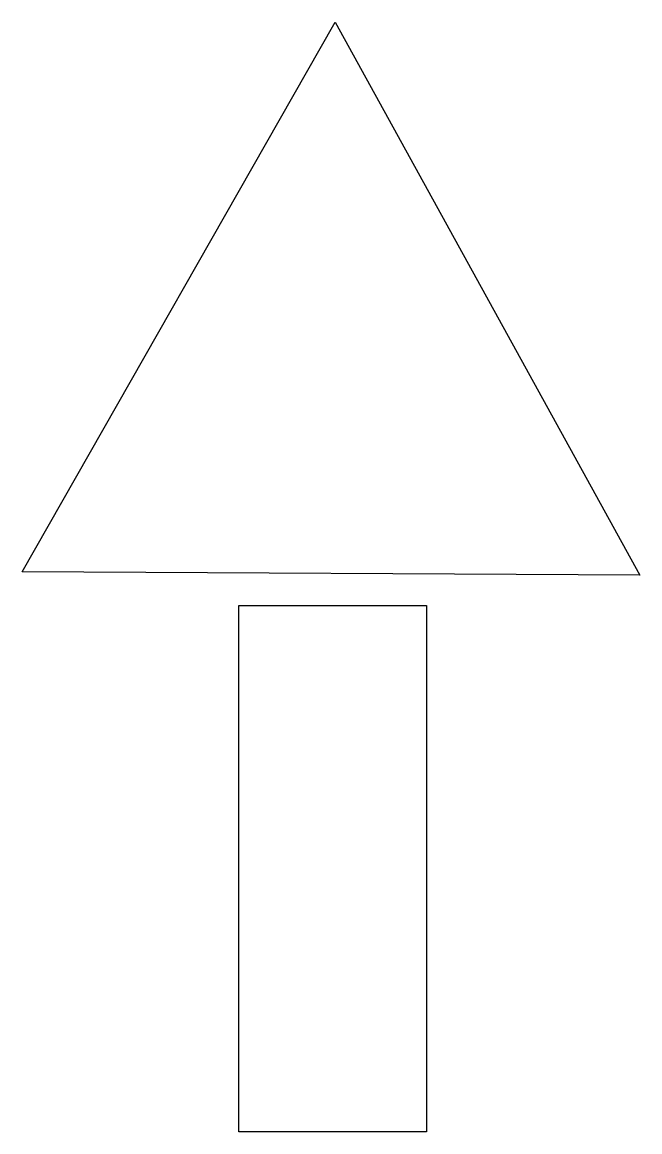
# Model space of a CAD drawing. Header units: inches. Extents: x 3 to 43.1, y 3 to 75.1.
import ezdxf

# ---------------------------------------------------------------- set-up
doc = ezdxf.new("R2010")
doc.units = ezdxf.units.IN
doc.header["$MEASUREMENT"] = 0
doc.layers.add('CUT', color=1, linetype='Continuous')

msp = doc.modelspace()

# ---------------------------------------------------------------- linework, layer by layer
at = {"layer": 'CUT'}
for points in [[(23.34, 75.129), (43.132, 39.175), (3, 39.401), (23.258, 74.985)], [(29.265, 3), (22.792, 3), (17.079, 3), (17.079, 37.216), (29.265, 37.216)]]:
    msp.add_lwpolyline(points, close=True, dxfattribs=at)

doc.saveas('drawing.dxf')
